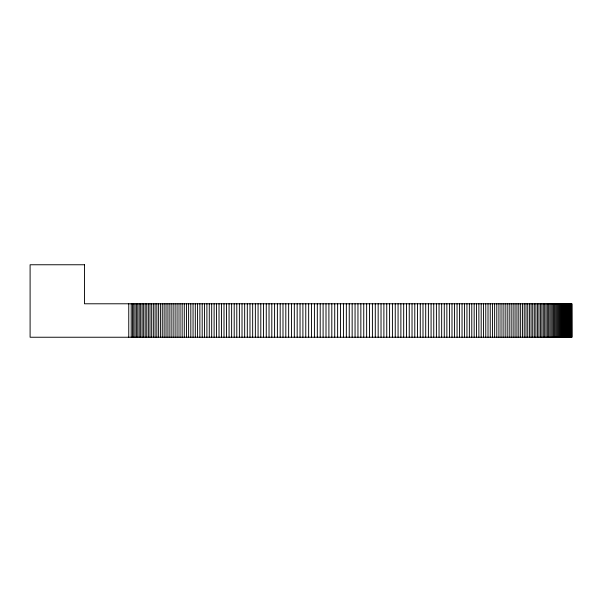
<?xml version="1.0" encoding="UTF-8"?>
<svg xmlns="http://www.w3.org/2000/svg" width="602" height="602" viewBox="0 0 602 602"><rect width="100%" height="100%" fill="white"/><g stroke="black" fill="none" stroke-linecap="round" stroke-linejoin="round"><path stroke-width="0.9" d="M571.734 303.784L571.825 337.24M571.607 303.784L571.607 337.24M571.441 303.784L571.441 337.24M571.245 303.784L571.245 337.24M571.005 303.784L571.005 337.24M570.734 303.784L570.734 337.24M570.425 303.784L570.425 337.24M570.079 303.784L570.079 337.24M569.695 303.784L569.695 337.24M569.274 303.784L569.274 337.24M568.822 303.784L568.822 337.24M568.326 303.784L568.326 337.24M567.799 303.784L567.799 337.24M567.242 303.784L567.242 337.24M566.64 303.784L566.64 337.24M566.008 303.784L566.008 337.24M565.338 303.784L565.338 337.24M564.631 303.784L564.631 337.24M563.893 303.784L563.893 337.24M563.111 303.784L563.111 337.24M562.306 303.784L562.306 337.24M561.455 303.784L561.455 337.24M560.575 303.784L560.575 337.24M559.657 303.784L559.657 337.24M558.709 303.784L558.709 337.24M557.723 303.784L557.723 337.24M556.707 303.784L556.707 337.24M555.654 303.784L555.654 337.24M554.562 303.784L554.562 337.24M553.441 303.784L553.441 337.24M552.29 303.784L552.29 337.24M551.101 303.784L551.101 337.24M549.882 303.784L549.882 337.24M548.625 303.784L548.625 337.24M547.338 303.784L547.338 337.24M546.022 303.784L546.022 337.24M544.667 303.784L544.667 337.24M543.282 303.784L543.282 337.24M541.868 303.784L541.868 337.24M540.415 303.784L540.415 337.24M538.933 303.784L538.933 337.24M537.428 303.784L537.428 337.24M535.885 303.784L535.885 337.24M534.313 303.784L534.313 337.24M532.702 303.784L532.702 337.24M531.069 303.784L531.069 337.24M529.406 303.784L529.406 337.24M527.713 303.784L527.713 337.24M525.99 303.784L525.99 337.24M524.237 303.784L524.237 337.24M522.453 303.784L522.453 337.24M520.64 303.784L520.64 337.24M518.804 303.784L518.804 337.24M516.937 303.784L516.937 337.24M515.041 303.784L515.041 337.24M513.122 303.784L513.122 337.24M511.166 303.784L511.166 337.24M509.194 303.784L509.194 337.24M507.185 303.784L507.185 337.24M505.161 303.784L505.161 337.24M503.099 303.784L503.099 337.24M501.022 303.784L501.022 337.24M498.915 303.784L498.915 337.24M496.785 303.784L496.785 337.24M494.626 303.784L494.626 337.24M492.444 303.784L492.444 337.24M490.239 303.784L490.239 337.24M488.011 303.784L488.011 337.24M485.761 303.784L485.761 337.24M483.481 303.784L483.481 337.24M481.186 303.784L481.186 337.24M478.868 303.784L478.868 337.24M476.528 303.784L476.528 337.24M474.165 303.784L474.165 337.24M471.78 303.784L471.78 337.24M469.372 303.784L469.372 337.24M466.949 303.784L466.949 337.24M464.503 303.784L464.503 337.24M462.043 303.784L462.043 337.24M459.559 303.784L459.559 337.24M457.053 303.784L457.053 337.24M454.533 303.784L454.533 337.24M451.997 303.784L451.997 337.24M449.438 303.784L449.438 337.24M446.865 303.784L446.865 337.24M444.276 303.784L444.276 337.24M441.665 303.784L441.665 337.24M439.046 303.784L439.046 337.24M436.405 303.784L436.405 337.24M433.749 303.784L433.749 337.24M431.085 303.784L431.085 337.24M428.398 303.784L428.398 337.24M425.704 303.784L425.704 337.24M422.995 303.784L422.995 337.24M420.271 303.784L420.271 337.24M417.532 303.784L417.532 337.24M414.786 303.784L414.786 337.24M412.031 303.784L412.031 337.24M409.255 303.784L409.255 337.24M406.478 303.784L406.478 337.24M403.686 303.784L403.686 337.24M400.879 303.784L400.879 337.24M398.072 303.784L398.072 337.24M395.251 303.784L395.251 337.24M392.421 303.784L392.421 337.24M389.584 303.784L389.584 337.24M386.74 303.784L386.74 337.24M383.888 303.784L383.888 337.24M381.028 303.784L381.028 337.24M378.161 303.784L378.161 337.24M375.287 303.784L375.287 337.24M372.412 303.784L372.412 337.24M369.53 303.784L369.53 337.24M366.641 303.784L366.641 337.24M363.751 303.784L363.751 337.24M360.854 303.784L360.854 337.24M357.957 303.784L357.957 337.24M355.06 303.784L355.06 337.24M352.155 303.784L352.155 337.24M349.25 303.784L349.25 337.24M346.346 303.784L346.346 337.24M343.441 303.784L343.441 337.24M340.529 303.784L340.529 337.24M337.624 303.784L337.624 337.24M334.72 303.784L334.72 337.24M331.807 303.784L331.807 337.24M328.903 303.784L328.903 337.24M326.006 303.784L326.006 337.24M323.101 303.784L323.101 337.24M320.204 303.784L320.204 337.24M317.314 303.784L317.314 337.24M314.417 303.784L314.417 337.24M311.535 303.784L311.535 337.24M308.653 303.784L308.653 337.24M305.771 303.784L305.771 337.24M302.904 303.784L302.904 337.24M300.037 303.784L300.037 337.24M297.177 303.784L297.177 337.24M294.325 303.784L294.325 337.24M291.481 303.784L291.481 337.24M288.644 303.784L288.644 337.24M285.815 303.784L285.815 337.24M282.993 303.784L282.993 337.24M280.178 303.784L280.178 337.24M277.379 303.784L277.379 337.24M274.587 303.784L274.587 337.24M271.803 303.784L271.803 337.24M269.034 303.784L269.034 337.24M266.272 303.784L266.272 337.24M263.525 303.784L263.525 337.24M260.794 303.784L260.794 337.24M258.07 303.784L258.07 337.24M255.361 303.784L255.361 337.24M252.659 303.784L252.659 337.24M249.98 303.784L249.98 337.24M247.309 303.784L247.309 337.24M244.66 303.784L244.66 337.24M242.019 303.784L242.019 337.24M239.393 303.784L239.393 337.24M236.789 303.784L236.789 337.24M234.201 303.784L234.201 337.24M231.627 303.784L231.627 337.24M229.069 303.784L229.069 337.24M226.533 303.784L226.533 337.24M224.012 303.784L224.012 337.24M221.506 303.784L221.506 337.24M219.023 303.784L219.023 337.24M216.554 303.784L216.554 337.24M214.116 303.784L214.116 337.24M211.686 303.784L211.686 337.24M209.285 303.784L209.285 337.24M206.9 303.784L206.9 337.24M204.537 303.784L204.537 337.24M202.197 303.784L202.197 337.24M199.872 303.784L199.872 337.24M197.576 303.784L197.576 337.24M195.304 303.784L195.304 337.24M193.054 303.784L193.054 337.24M190.819 303.784L190.819 337.24M188.614 303.784L188.614 337.24M186.439 303.784L186.439 337.24M184.28 303.784L184.28 337.24M182.15 303.784L182.15 337.24M180.043 303.784L180.043 337.24M177.959 303.784L177.959 337.24M175.904 303.784L175.904 337.24M173.873 303.784L173.873 337.24M171.871 303.784L171.871 337.24M169.892 303.784L169.892 337.24M167.943 303.784L167.943 337.24M166.024 303.784L166.024 337.24M164.128 303.784L164.128 337.24M162.262 303.784L162.262 337.24M160.418 303.784L160.418 337.24M158.612 303.784L158.612 337.24M156.829 303.784L156.829 337.24M155.075 303.784L155.075 337.24M153.352 303.784L153.352 337.24M151.659 303.784L151.659 337.24M149.988 303.784L149.988 337.24M148.355 303.784L148.355 337.24M146.753 303.784L146.753 337.24M145.18 303.784L145.18 337.24M143.637 303.784L143.637 337.24M142.125 303.784L142.125 337.24M140.65 303.784L140.65 337.24M139.197 303.784L139.197 337.24M137.783 303.784L137.783 337.24M136.398 303.784L136.398 337.24M135.044 303.784L135.044 337.24M133.727 303.784L133.727 337.24M132.44 303.784L132.44 337.24M131.183 303.784L131.183 337.24M128.76 303.784L128.76 337.24M84.461 264.76L30.1 264.76L30.1 337.24L571.9 337.24L571.885 303.784L84.461 303.784L84.461 264.76"/></g></svg>
